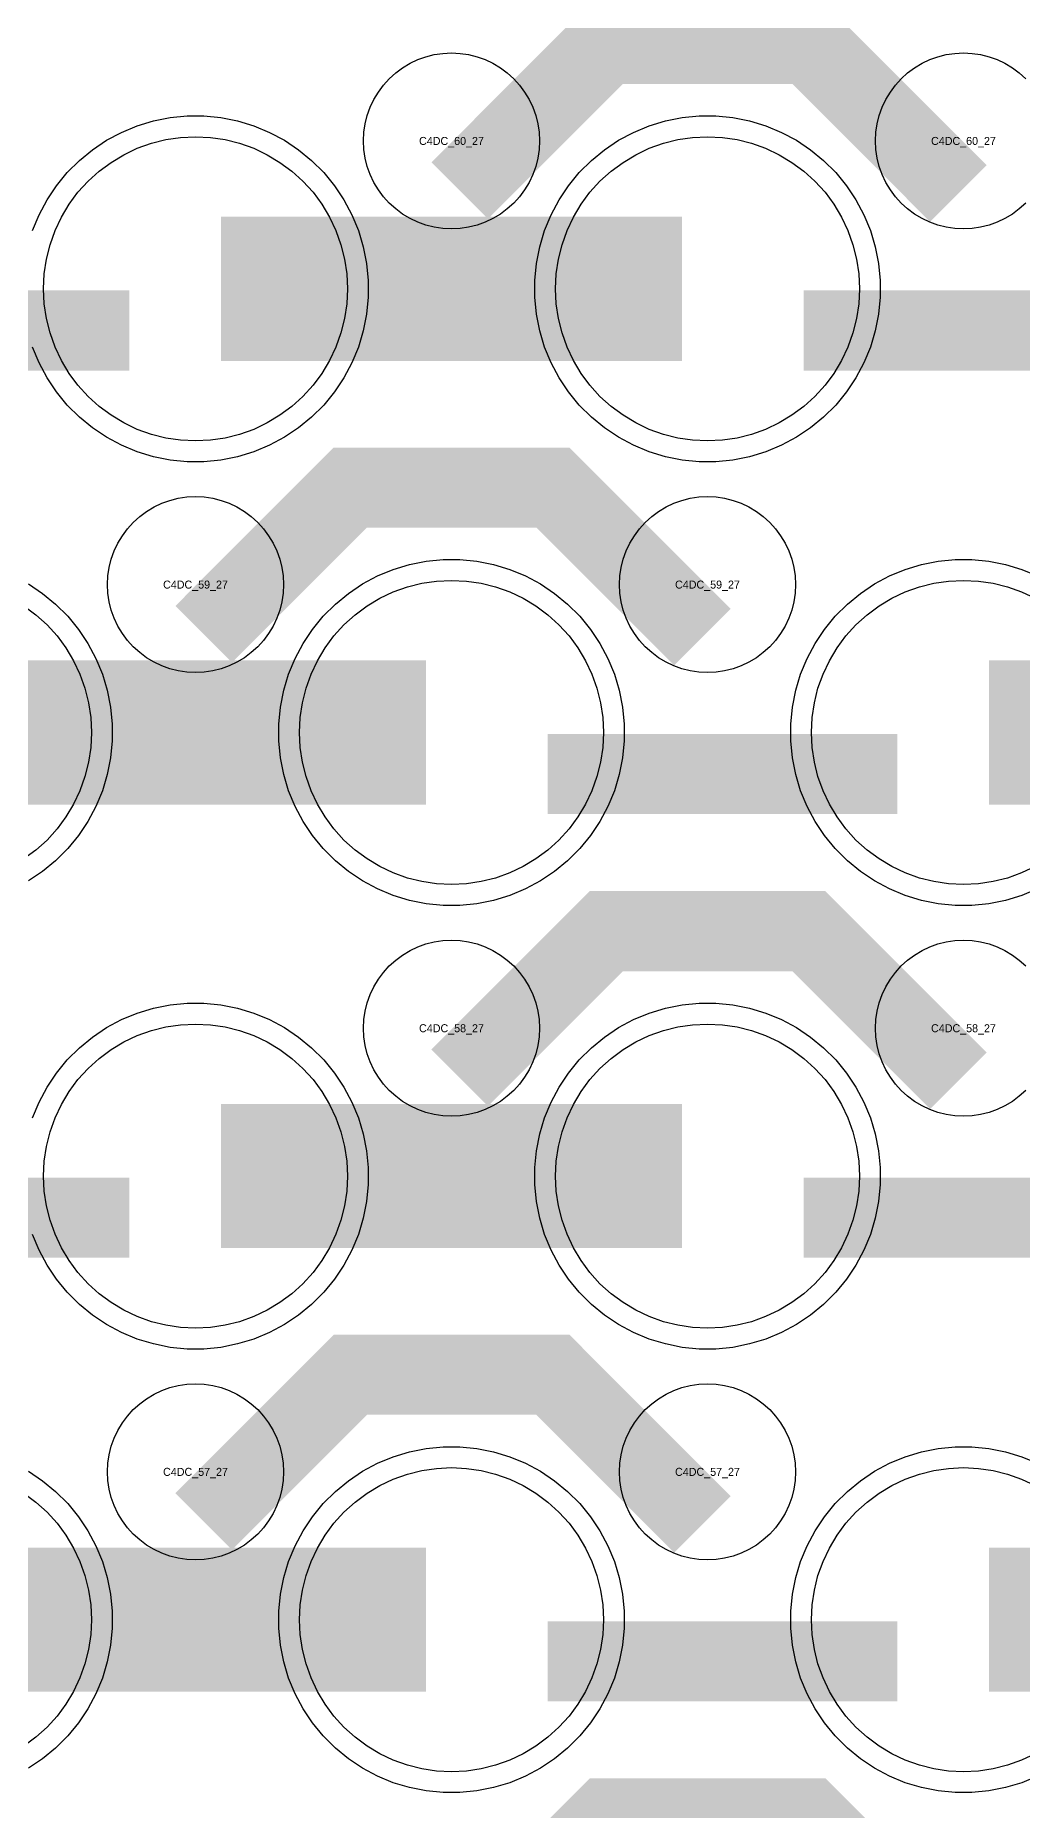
# Model space of a CAD drawing. Extents: x -11880 to 11880, y -14992 to 14992.
# Drawn here: x -3410 to -3102, y -7001 to -6447 of the extents above; entities that cross this region are included whole.
import ezdxf
from ezdxf.enums import TextEntityAlignment as Align

# ---------------------------------------------------------------- set-up
doc = ezdxf.new("R2010")
doc.units = 0
doc.header["$MEASUREMENT"] = 0
for name, color, linetype in [('GDS_775_DT_237', 138, 'CONTINUOUS'), ('RDL1_FS', 34, 'CONTINUOUS'), ('RDL_BS', 160, 'CONTINUOUS')]:
    doc.layers.add(name, color=color, linetype=linetype)

msp = doc.modelspace()

# ---------------------------------------------------------------- linework, layer by layer
at = {"layer": 'RDL1_FS', "color": 240, "true_color": 0xed1f24}
for points in [[(-3360, -6573.229), (-3364.657, -6573), (-3369.268, -6572.316), (-3373.791, -6571.184), (-3378.181, -6569.612), (-3382.395, -6567.62), (-3386.395, -6565.222), (-3390.14, -6562.444), (-3393.594, -6559.314), (-3396.724, -6555.86), (-3399.502, -6552.115), (-3401.9, -6548.115), (-3403.892, -6543.901), (-3405.464, -6539.511), (-3406.596, -6534.988), (-3407.28, -6530.377), (-3407.509, -6525.72), (-3407.28, -6521.063), (-3406.596, -6516.452), (-3405.464, -6511.929), (-3403.892, -6507.539), (-3401.9, -6503.325), (-3399.502, -6499.325), (-3396.724, -6495.58), (-3393.594, -6492.126), (-3390.14, -6488.996), (-3386.395, -6486.218), (-3382.395, -6483.82), (-3378.181, -6481.828), (-3373.791, -6480.256), (-3369.268, -6479.124), (-3364.657, -6478.44), (-3360, -6478.211), (-3355.343, -6478.44), (-3350.732, -6479.124), (-3346.209, -6480.256), (-3341.819, -6481.828), (-3337.605, -6483.82), (-3333.605, -6486.218), (-3329.86, -6488.996), (-3326.406, -6492.126), (-3323.276, -6495.58), (-3320.498, -6499.325), (-3318.1, -6503.325), (-3316.108, -6507.539), (-3314.536, -6511.929), (-3313.404, -6516.452), (-3312.72, -6521.063), (-3312.491, -6525.72), (-3312.72, -6530.377), (-3313.404, -6534.988), (-3314.536, -6539.511), (-3316.108, -6543.901), (-3318.1, -6548.115), (-3320.498, -6552.115), (-3323.276, -6555.86), (-3326.406, -6559.314), (-3329.86, -6562.444), (-3333.605, -6565.222), (-3337.605, -6567.62), (-3341.819, -6569.612), (-3346.209, -6571.184), (-3350.732, -6572.316), (-3355.343, -6573)], [(-3200, -6573.229), (-3204.657, -6573), (-3209.268, -6572.316), (-3213.791, -6571.184), (-3218.181, -6569.612), (-3222.395, -6567.62), (-3226.395, -6565.222), (-3230.14, -6562.444), (-3233.594, -6559.314), (-3236.724, -6555.86), (-3239.502, -6552.115), (-3241.9, -6548.115), (-3243.892, -6543.901), (-3245.464, -6539.511), (-3246.596, -6534.988), (-3247.28, -6530.377), (-3247.509, -6525.72), (-3247.28, -6521.063), (-3246.596, -6516.452), (-3245.464, -6511.929), (-3243.892, -6507.539), (-3241.9, -6503.325), (-3239.502, -6499.325), (-3236.724, -6495.58), (-3233.594, -6492.126), (-3230.14, -6488.996), (-3226.395, -6486.218), (-3222.395, -6483.82), (-3218.181, -6481.828), (-3213.791, -6480.256), (-3209.268, -6479.124), (-3204.657, -6478.44), (-3200, -6478.211), (-3195.343, -6478.44), (-3190.732, -6479.124), (-3186.209, -6480.256), (-3181.819, -6481.828), (-3177.605, -6483.82), (-3173.605, -6486.218), (-3169.86, -6488.996), (-3166.406, -6492.126), (-3163.276, -6495.58), (-3160.498, -6499.325), (-3158.1, -6503.325), (-3156.108, -6507.539), (-3154.536, -6511.929), (-3153.404, -6516.452), (-3152.72, -6521.063), (-3152.491, -6525.72), (-3152.72, -6530.377), (-3153.404, -6534.988), (-3154.536, -6539.511), (-3156.108, -6543.901), (-3158.1, -6548.115), (-3160.498, -6552.115), (-3163.276, -6555.86), (-3166.406, -6559.314), (-3169.86, -6562.444), (-3173.605, -6565.222), (-3177.605, -6567.62), (-3181.819, -6569.612), (-3186.209, -6571.184), (-3190.732, -6572.316), (-3195.343, -6573)], [(-3280, -6711.794), (-3284.657, -6711.565), (-3289.268, -6710.881), (-3293.791, -6709.749), (-3298.181, -6708.177), (-3302.395, -6706.185), (-3306.395, -6703.787), (-3310.14, -6701.009), (-3313.594, -6697.879), (-3316.724, -6694.425), (-3319.502, -6690.68), (-3321.9, -6686.68), (-3323.892, -6682.466), (-3325.464, -6678.076), (-3326.596, -6673.553), (-3327.28, -6668.942), (-3327.509, -6664.285), (-3327.28, -6659.628), (-3326.596, -6655.017), (-3325.464, -6650.494), (-3323.892, -6646.104), (-3321.9, -6641.89), (-3319.502, -6637.89), (-3316.724, -6634.145), (-3313.594, -6630.691), (-3310.14, -6627.561), (-3306.395, -6624.783), (-3302.395, -6622.385), (-3298.181, -6620.393), (-3293.791, -6618.821), (-3289.268, -6617.689), (-3284.657, -6617.005), (-3280, -6616.776), (-3275.343, -6617.005), (-3270.732, -6617.689), (-3266.209, -6618.821), (-3261.819, -6620.393), (-3257.605, -6622.385), (-3253.605, -6624.783), (-3249.86, -6627.561), (-3246.406, -6630.691), (-3243.276, -6634.145), (-3240.498, -6637.89), (-3238.1, -6641.89), (-3236.108, -6646.104), (-3234.536, -6650.494), (-3233.404, -6655.017), (-3232.72, -6659.628), (-3232.491, -6664.285), (-3232.72, -6668.942), (-3233.404, -6673.553), (-3234.536, -6678.076), (-3236.108, -6682.466), (-3238.1, -6686.68), (-3240.498, -6690.68), (-3243.276, -6694.425), (-3246.406, -6697.879), (-3249.86, -6701.009), (-3253.605, -6703.787), (-3257.605, -6706.185), (-3261.819, -6708.177), (-3266.209, -6709.749), (-3270.732, -6710.881), (-3275.343, -6711.565)]]:
    msp.add_lwpolyline(points, close=True, dxfattribs=at)
for points in [[(-3351.998, -6525.72, 45, 45, 0), (-3279.998, -6525.72, 45, 45, 0)], [(-3279.998, -6525.72, 45, 45, 0), (-3207.998, -6525.72, 45, 45, 0)], [(-3431.998, -6664.285, 45, 45, 0), (-3359.998, -6664.285, 45, 45, 0)], [(-3359.998, -6664.285, 45, 45, 0), (-3287.998, -6664.285, 45, 45, 0)], [(-3111.998, -6664.285, 45, 45, 0), (-3039.998, -6664.285, 45, 45, 0)]]:
    msp.add_lwpolyline(points, format="xyseb", dxfattribs=at)
for points in [[(-3097.605, -6706.185), (-3101.819, -6708.177), (-3106.209, -6709.749), (-3110.732, -6710.881), (-3115.343, -6711.565), (-3120, -6711.794), (-3124.657, -6711.565), (-3129.268, -6710.881), (-3133.791, -6709.749), (-3138.181, -6708.177), (-3142.395, -6706.185), (-3146.395, -6703.787), (-3150.14, -6701.009), (-3153.594, -6697.879), (-3156.724, -6694.425), (-3159.502, -6690.68), (-3161.9, -6686.68), (-3163.892, -6682.466), (-3165.464, -6678.076), (-3166.596, -6673.553), (-3167.28, -6668.942), (-3167.509, -6664.285), (-3167.28, -6659.628), (-3166.596, -6655.017), (-3165.464, -6650.494), (-3163.892, -6646.104), (-3161.9, -6641.89), (-3159.502, -6637.89), (-3156.724, -6634.145), (-3153.594, -6630.691), (-3150.14, -6627.561), (-3146.395, -6624.783), (-3142.395, -6622.385), (-3138.181, -6620.393), (-3133.791, -6618.821), (-3129.268, -6617.689), (-3124.657, -6617.005), (-3120, -6616.776), (-3115.343, -6617.005), (-3110.732, -6617.689), (-3106.209, -6618.821), (-3101.819, -6620.393), (-3097.605, -6622.385)], [(-3413.605, -6624.783), (-3409.86, -6627.561), (-3406.406, -6630.691), (-3403.276, -6634.145), (-3400.498, -6637.89), (-3398.1, -6641.89), (-3396.108, -6646.104), (-3394.536, -6650.494), (-3393.404, -6655.017), (-3392.72, -6659.628), (-3392.491, -6664.285), (-3392.72, -6668.942), (-3393.404, -6673.553), (-3394.536, -6678.076), (-3396.108, -6682.466), (-3398.1, -6686.68), (-3400.498, -6690.68), (-3403.276, -6694.425), (-3406.406, -6697.879), (-3409.86, -6701.009), (-3413.605, -6703.787)]]:
    msp.add_lwpolyline(points, dxfattribs=at)
at = {"layer": 'RDL1_FS'}
for points in [[(-3360, -6850.359), (-3364.657, -6850.13), (-3369.268, -6849.446), (-3373.791, -6848.314), (-3378.181, -6846.742), (-3382.395, -6844.75), (-3386.395, -6842.352), (-3390.14, -6839.574), (-3393.594, -6836.444), (-3396.724, -6832.99), (-3399.502, -6829.245), (-3401.9, -6825.245), (-3403.892, -6821.031), (-3405.464, -6816.641), (-3406.596, -6812.118), (-3407.28, -6807.507), (-3407.509, -6802.85), (-3407.28, -6798.193), (-3406.596, -6793.582), (-3405.464, -6789.059), (-3403.892, -6784.669), (-3401.9, -6780.455), (-3399.502, -6776.455), (-3396.724, -6772.71), (-3393.594, -6769.256), (-3390.14, -6766.126), (-3386.395, -6763.348), (-3382.395, -6760.95), (-3378.181, -6758.958), (-3373.791, -6757.386), (-3369.268, -6756.254), (-3364.657, -6755.57), (-3360, -6755.341), (-3355.343, -6755.57), (-3350.732, -6756.254), (-3346.209, -6757.386), (-3341.819, -6758.958), (-3337.605, -6760.95), (-3333.605, -6763.348), (-3329.86, -6766.126), (-3326.406, -6769.256), (-3323.276, -6772.71), (-3320.498, -6776.455), (-3318.1, -6780.455), (-3316.108, -6784.669), (-3314.536, -6789.059), (-3313.404, -6793.582), (-3312.72, -6798.193), (-3312.491, -6802.85), (-3312.72, -6807.507), (-3313.404, -6812.118), (-3314.536, -6816.641), (-3316.108, -6821.031), (-3318.1, -6825.245), (-3320.498, -6829.245), (-3323.276, -6832.99), (-3326.406, -6836.444), (-3329.86, -6839.574), (-3333.605, -6842.352), (-3337.605, -6844.75), (-3341.819, -6846.742), (-3346.209, -6848.314), (-3350.732, -6849.446), (-3355.343, -6850.13)], [(-3200, -6850.359), (-3204.657, -6850.13), (-3209.268, -6849.446), (-3213.791, -6848.314), (-3218.181, -6846.742), (-3222.395, -6844.75), (-3226.395, -6842.352), (-3230.14, -6839.574), (-3233.594, -6836.444), (-3236.724, -6832.99), (-3239.502, -6829.245), (-3241.9, -6825.245), (-3243.892, -6821.031), (-3245.464, -6816.641), (-3246.596, -6812.118), (-3247.28, -6807.507), (-3247.509, -6802.85), (-3247.28, -6798.193), (-3246.596, -6793.582), (-3245.464, -6789.059), (-3243.892, -6784.669), (-3241.9, -6780.455), (-3239.502, -6776.455), (-3236.724, -6772.71), (-3233.594, -6769.256), (-3230.14, -6766.126), (-3226.395, -6763.348), (-3222.395, -6760.95), (-3218.181, -6758.958), (-3213.791, -6757.386), (-3209.268, -6756.254), (-3204.657, -6755.57), (-3200, -6755.341), (-3195.343, -6755.57), (-3190.732, -6756.254), (-3186.209, -6757.386), (-3181.819, -6758.958), (-3177.605, -6760.95), (-3173.605, -6763.348), (-3169.86, -6766.126), (-3166.406, -6769.256), (-3163.276, -6772.71), (-3160.498, -6776.455), (-3158.1, -6780.455), (-3156.108, -6784.669), (-3154.536, -6789.059), (-3153.404, -6793.582), (-3152.72, -6798.193), (-3152.491, -6802.85), (-3152.72, -6807.507), (-3153.404, -6812.118), (-3154.536, -6816.641), (-3156.108, -6821.031), (-3158.1, -6825.245), (-3160.498, -6829.245), (-3163.276, -6832.99), (-3166.406, -6836.444), (-3169.86, -6839.574), (-3173.605, -6842.352), (-3177.605, -6844.75), (-3181.819, -6846.742), (-3186.209, -6848.314), (-3190.732, -6849.446), (-3195.343, -6850.13)], [(-3280, -6988.919), (-3284.657, -6988.69), (-3289.268, -6988.006), (-3293.791, -6986.874), (-3298.181, -6985.302), (-3302.395, -6983.31), (-3306.395, -6980.912), (-3310.14, -6978.134), (-3313.594, -6975.004), (-3316.724, -6971.55), (-3319.502, -6967.805), (-3321.9, -6963.805), (-3323.892, -6959.591), (-3325.464, -6955.201), (-3326.596, -6950.678), (-3327.28, -6946.067), (-3327.509, -6941.41), (-3327.28, -6936.753), (-3326.596, -6932.142), (-3325.464, -6927.619), (-3323.892, -6923.229), (-3321.9, -6919.015), (-3319.502, -6915.015), (-3316.724, -6911.27), (-3313.594, -6907.816), (-3310.14, -6904.686), (-3306.395, -6901.908), (-3302.395, -6899.51), (-3298.181, -6897.518), (-3293.791, -6895.946), (-3289.268, -6894.814), (-3284.657, -6894.13), (-3280, -6893.901), (-3275.343, -6894.13), (-3270.732, -6894.814), (-3266.209, -6895.946), (-3261.819, -6897.518), (-3257.605, -6899.51), (-3253.605, -6901.908), (-3249.86, -6904.686), (-3246.406, -6907.816), (-3243.276, -6911.27), (-3240.498, -6915.015), (-3238.1, -6919.015), (-3236.108, -6923.229), (-3234.536, -6927.619), (-3233.404, -6932.142), (-3232.72, -6936.753), (-3232.491, -6941.41), (-3232.72, -6946.067), (-3233.404, -6950.678), (-3234.536, -6955.201), (-3236.108, -6959.591), (-3238.1, -6963.805), (-3240.498, -6967.805), (-3243.276, -6971.55), (-3246.406, -6975.004), (-3249.86, -6978.134), (-3253.605, -6980.912), (-3257.605, -6983.31), (-3261.819, -6985.302), (-3266.209, -6986.874), (-3270.732, -6988.006), (-3275.343, -6988.69)]]:
    msp.add_lwpolyline(points, close=True, dxfattribs=at)
for points in [[(-3351.998, -6802.85, 45, 45, 0), (-3279.998, -6802.85, 45, 45, 0)], [(-3279.998, -6802.85, 45, 45, 0), (-3207.998, -6802.85, 45, 45, 0)], [(-3431.998, -6941.41, 45, 45, 0), (-3359.998, -6941.41, 45, 45, 0)], [(-3359.998, -6941.41, 45, 45, 0), (-3287.998, -6941.41, 45, 45, 0)], [(-3111.998, -6941.41, 45, 45, 0), (-3039.998, -6941.41, 45, 45, 0)]]:
    msp.add_lwpolyline(points, format="xyseb", dxfattribs=at)
for points in [[(-3097.605, -6983.31), (-3101.819, -6985.302), (-3106.209, -6986.874), (-3110.732, -6988.006), (-3115.343, -6988.69), (-3120, -6988.919), (-3124.657, -6988.69), (-3129.268, -6988.006), (-3133.791, -6986.874), (-3138.181, -6985.302), (-3142.395, -6983.31), (-3146.395, -6980.912), (-3150.14, -6978.134), (-3153.594, -6975.004), (-3156.724, -6971.55), (-3159.502, -6967.805), (-3161.9, -6963.805), (-3163.892, -6959.591), (-3165.464, -6955.201), (-3166.596, -6950.678), (-3167.28, -6946.067), (-3167.509, -6941.41), (-3167.28, -6936.753), (-3166.596, -6932.142), (-3165.464, -6927.619), (-3163.892, -6923.229), (-3161.9, -6919.015), (-3159.502, -6915.015), (-3156.724, -6911.27), (-3153.594, -6907.816), (-3150.14, -6904.686), (-3146.395, -6901.908), (-3142.395, -6899.51), (-3138.181, -6897.518), (-3133.791, -6895.946), (-3129.268, -6894.814), (-3124.657, -6894.13), (-3120, -6893.901), (-3115.343, -6894.13), (-3110.732, -6894.814), (-3106.209, -6895.946), (-3101.819, -6897.518), (-3097.605, -6899.51)], [(-3413.605, -6901.908), (-3409.86, -6904.686), (-3406.406, -6907.816), (-3403.276, -6911.27), (-3400.498, -6915.015), (-3398.1, -6919.015), (-3396.108, -6923.229), (-3394.536, -6927.619), (-3393.404, -6932.142), (-3392.72, -6936.753), (-3392.491, -6941.41), (-3392.72, -6946.067), (-3393.404, -6950.678), (-3394.536, -6955.201), (-3396.108, -6959.591), (-3398.1, -6963.805), (-3400.498, -6967.805), (-3403.276, -6971.55), (-3406.406, -6975.004), (-3409.86, -6978.134), (-3413.605, -6980.912)]]:
    msp.add_lwpolyline(points, dxfattribs=at)
at = {"layer": 'RDL_BS'}
for points in [[(-3277.438, -6495.034, 25, 25, 0), (-3231.623, -6449.219, 25, 25, 0), (-3198.07, -6449.219, 25, 25, 0)], [(-3121.599, -6495.933, 25, 25, 0), (-3168.313, -6449.219, 25, 25, 0), (-3198.071, -6449.219, 25, 25, 0)], [(-3357.438, -6633.599, 25, 25, 0), (-3311.623, -6587.784, 25, 25, 0), (-3278.07, -6587.784, 25, 25, 0)], [(-3201.599, -6634.498, 25, 25, 0), (-3248.313, -6587.784, 25, 25, 0), (-3278.071, -6587.784, 25, 25, 0)], [(-3277.438, -6772.164, 25, 25, 0), (-3231.623, -6726.349, 25, 25, 0), (-3198.07, -6726.349, 25, 25, 0)], [(-3121.599, -6773.063, 25, 25, 0), (-3168.313, -6726.349, 25, 25, 0), (-3198.071, -6726.349, 25, 25, 0)], [(-3489.984, -6815.863, 25, 25, 0), (-3380.719, -6815.863, 25, 25, 0)], [(-3169.984, -6815.863, 25, 25, 0), (-3060.719, -6815.863, 25, 25, 0)], [(-3357.438, -6910.724, 25, 25, 0), (-3311.623, -6864.909, 25, 25, 0), (-3278.07, -6864.909, 25, 25, 0)], [(-3201.599, -6911.623, 25, 25, 0), (-3248.313, -6864.909, 25, 25, 0), (-3278.071, -6864.909, 25, 25, 0)], [(-3249.984, -6954.423, 25, 25, 0), (-3140.719, -6954.423, 25, 25, 0)], [(-3277.438, -7049.289, 25, 25, 0), (-3231.623, -7003.474, 25, 25, 0), (-3198.07, -7003.474, 25, 25, 0)], [(-3121.599, -7050.188, 25, 25, 0), (-3168.313, -7003.474, 25, 25, 0), (-3198.071, -7003.474, 25, 25, 0)]]:
    msp.add_lwpolyline(points, format="xyseb", dxfattribs=at)
for points in [[(-3280, -6507.026), (-3282.693, -6506.894), (-3285.365, -6506.498), (-3287.984, -6505.841), (-3290.519, -6504.934), (-3292.956, -6503.782), (-3295.28, -6502.389), (-3297.443, -6500.786), (-3299.442, -6498.974), (-3301.254, -6496.975), (-3302.857, -6494.812), (-3304.25, -6492.488), (-3305.402, -6490.051), (-3306.309, -6487.516), (-3306.966, -6484.897), (-3307.362, -6482.225), (-3307.494, -6479.532), (-3307.362, -6476.839), (-3306.966, -6474.167), (-3306.309, -6471.548), (-3305.402, -6469.013), (-3304.25, -6466.576), (-3302.857, -6464.252), (-3301.254, -6462.089), (-3299.442, -6460.09), (-3297.443, -6458.278), (-3295.28, -6456.675), (-3292.956, -6455.282), (-3290.519, -6454.13), (-3287.984, -6453.223), (-3285.365, -6452.566), (-3282.693, -6452.17), (-3280, -6452.038), (-3277.307, -6452.17), (-3274.635, -6452.566), (-3272.016, -6453.223), (-3269.481, -6454.13), (-3267.044, -6455.282), (-3264.72, -6456.675), (-3262.557, -6458.278), (-3260.558, -6460.09), (-3258.746, -6462.089), (-3257.143, -6464.252), (-3255.75, -6466.576), (-3254.598, -6469.013), (-3253.691, -6471.548), (-3253.034, -6474.167), (-3252.638, -6476.839), (-3252.506, -6479.532), (-3252.638, -6482.225), (-3253.034, -6484.897), (-3253.691, -6487.516), (-3254.598, -6490.051), (-3255.75, -6492.488), (-3257.143, -6494.812), (-3258.746, -6496.975), (-3260.558, -6498.974), (-3262.557, -6500.786), (-3264.72, -6502.389), (-3267.044, -6503.782), (-3269.481, -6504.934), (-3272.016, -6505.841), (-3274.635, -6506.498), (-3277.307, -6506.894)], [(-3360, -6645.591), (-3362.693, -6645.459), (-3365.365, -6645.063), (-3367.984, -6644.406), (-3370.519, -6643.499), (-3372.956, -6642.347), (-3375.28, -6640.954), (-3377.443, -6639.351), (-3379.442, -6637.539), (-3381.254, -6635.54), (-3382.857, -6633.377), (-3384.25, -6631.053), (-3385.402, -6628.616), (-3386.309, -6626.081), (-3386.966, -6623.462), (-3387.362, -6620.79), (-3387.494, -6618.097), (-3387.362, -6615.404), (-3386.966, -6612.732), (-3386.309, -6610.113), (-3385.402, -6607.578), (-3384.25, -6605.141), (-3382.857, -6602.817), (-3381.254, -6600.654), (-3379.442, -6598.655), (-3377.443, -6596.843), (-3375.28, -6595.24), (-3372.956, -6593.847), (-3370.519, -6592.695), (-3367.984, -6591.788), (-3365.365, -6591.131), (-3362.693, -6590.735), (-3360, -6590.603), (-3357.307, -6590.735), (-3354.635, -6591.131), (-3352.016, -6591.788), (-3349.481, -6592.695), (-3347.044, -6593.847), (-3344.72, -6595.24), (-3342.557, -6596.843), (-3340.558, -6598.655), (-3338.746, -6600.654), (-3337.143, -6602.817), (-3335.75, -6605.141), (-3334.598, -6607.578), (-3333.691, -6610.113), (-3333.034, -6612.732), (-3332.638, -6615.404), (-3332.506, -6618.097), (-3332.638, -6620.79), (-3333.034, -6623.462), (-3333.691, -6626.081), (-3334.598, -6628.616), (-3335.75, -6631.053), (-3337.143, -6633.377), (-3338.746, -6635.54), (-3340.558, -6637.539), (-3342.557, -6639.351), (-3344.72, -6640.954), (-3347.044, -6642.347), (-3349.481, -6643.499), (-3352.016, -6644.406), (-3354.635, -6645.063), (-3357.307, -6645.459)], [(-3200, -6645.591), (-3202.693, -6645.459), (-3205.365, -6645.063), (-3207.984, -6644.406), (-3210.519, -6643.499), (-3212.956, -6642.347), (-3215.28, -6640.954), (-3217.443, -6639.351), (-3219.442, -6637.539), (-3221.254, -6635.54), (-3222.857, -6633.377), (-3224.25, -6631.053), (-3225.402, -6628.616), (-3226.309, -6626.081), (-3226.966, -6623.462), (-3227.362, -6620.79), (-3227.494, -6618.097), (-3227.362, -6615.404), (-3226.966, -6612.732), (-3226.309, -6610.113), (-3225.402, -6607.578), (-3224.25, -6605.141), (-3222.857, -6602.817), (-3221.254, -6600.654), (-3219.442, -6598.655), (-3217.443, -6596.843), (-3215.28, -6595.24), (-3212.956, -6593.847), (-3210.519, -6592.695), (-3207.984, -6591.788), (-3205.365, -6591.131), (-3202.693, -6590.735), (-3200, -6590.603), (-3197.307, -6590.735), (-3194.635, -6591.131), (-3192.016, -6591.788), (-3189.481, -6592.695), (-3187.044, -6593.847), (-3184.72, -6595.24), (-3182.557, -6596.843), (-3180.558, -6598.655), (-3178.746, -6600.654), (-3177.143, -6602.817), (-3175.75, -6605.141), (-3174.598, -6607.578), (-3173.691, -6610.113), (-3173.034, -6612.732), (-3172.638, -6615.404), (-3172.506, -6618.097), (-3172.638, -6620.79), (-3173.034, -6623.462), (-3173.691, -6626.081), (-3174.598, -6628.616), (-3175.75, -6631.053), (-3177.143, -6633.377), (-3178.746, -6635.54), (-3180.558, -6637.539), (-3182.557, -6639.351), (-3184.72, -6640.954), (-3187.044, -6642.347), (-3189.481, -6643.499), (-3192.016, -6644.406), (-3194.635, -6645.063), (-3197.307, -6645.459)], [(-3280, -6784.156), (-3282.693, -6784.024), (-3285.365, -6783.628), (-3287.984, -6782.971), (-3290.519, -6782.064), (-3292.956, -6780.912), (-3295.28, -6779.519), (-3297.443, -6777.916), (-3299.442, -6776.104), (-3301.254, -6774.105), (-3302.857, -6771.942), (-3304.25, -6769.618), (-3305.402, -6767.181), (-3306.309, -6764.646), (-3306.966, -6762.027), (-3307.362, -6759.355), (-3307.494, -6756.662), (-3307.362, -6753.969), (-3306.966, -6751.297), (-3306.309, -6748.678), (-3305.402, -6746.143), (-3304.25, -6743.706), (-3302.857, -6741.382), (-3301.254, -6739.219), (-3299.442, -6737.22), (-3297.443, -6735.408), (-3295.28, -6733.805), (-3292.956, -6732.412), (-3290.519, -6731.26), (-3287.984, -6730.353), (-3285.365, -6729.696), (-3282.693, -6729.3), (-3280, -6729.168), (-3277.307, -6729.3), (-3274.635, -6729.696), (-3272.016, -6730.353), (-3269.481, -6731.26), (-3267.044, -6732.412), (-3264.72, -6733.805), (-3262.557, -6735.408), (-3260.558, -6737.22), (-3258.746, -6739.219), (-3257.143, -6741.382), (-3255.75, -6743.706), (-3254.598, -6746.143), (-3253.691, -6748.678), (-3253.034, -6751.297), (-3252.638, -6753.969), (-3252.506, -6756.662), (-3252.638, -6759.355), (-3253.034, -6762.027), (-3253.691, -6764.646), (-3254.598, -6767.181), (-3255.75, -6769.618), (-3257.143, -6771.942), (-3258.746, -6774.105), (-3260.558, -6776.104), (-3262.557, -6777.916), (-3264.72, -6779.519), (-3267.044, -6780.912), (-3269.481, -6782.064), (-3272.016, -6782.971), (-3274.635, -6783.628), (-3277.307, -6784.024)], [(-3202.644, -6856.85), (-3207.938, -6856.333), (-3213.165, -6855.287), (-3218.205, -6853.756), (-3223.115, -6851.725), (-3227.777, -6849.233), (-3232.191, -6846.286), (-3236.292, -6842.924), (-3240.074, -6839.142), (-3243.436, -6835.041), (-3246.383, -6830.627), (-3248.875, -6825.965), (-3250.906, -6821.055), (-3252.437, -6816.015), (-3253.483, -6810.788), (-3254, -6805.494), (-3254, -6800.206), (-3253.483, -6794.912), (-3252.437, -6789.685), (-3250.906, -6784.645), (-3248.875, -6779.735), (-3246.383, -6775.073), (-3243.436, -6770.659), (-3240.074, -6766.558), (-3236.292, -6762.776), (-3232.191, -6759.414), (-3227.777, -6756.467), (-3223.115, -6753.975), (-3218.205, -6751.944), (-3213.165, -6750.413), (-3207.938, -6749.367), (-3202.644, -6748.85), (-3197.356, -6748.85), (-3192.062, -6749.367), (-3186.835, -6750.413), (-3181.795, -6751.944), (-3176.885, -6753.975), (-3172.223, -6756.467), (-3167.809, -6759.414), (-3163.708, -6762.776), (-3159.926, -6766.558), (-3156.564, -6770.659), (-3153.617, -6775.073), (-3151.125, -6779.735), (-3149.094, -6784.645), (-3147.563, -6789.685), (-3146.517, -6794.912), (-3146, -6800.206), (-3146, -6805.494), (-3146.517, -6810.788), (-3147.563, -6816.015), (-3149.094, -6821.055), (-3151.125, -6825.965), (-3153.617, -6830.627), (-3156.564, -6835.041), (-3159.926, -6839.142), (-3163.708, -6842.924), (-3167.809, -6846.286), (-3172.223, -6849.233), (-3176.885, -6851.725), (-3181.795, -6853.756), (-3186.835, -6855.287), (-3192.062, -6856.333), (-3197.356, -6856.85)], [(-3360, -6922.716), (-3362.693, -6922.584), (-3365.365, -6922.188), (-3367.984, -6921.531), (-3370.519, -6920.624), (-3372.956, -6919.472), (-3375.28, -6918.079), (-3377.443, -6916.476), (-3379.442, -6914.664), (-3381.254, -6912.665), (-3382.857, -6910.502), (-3384.25, -6908.178), (-3385.402, -6905.741), (-3386.309, -6903.206), (-3386.966, -6900.587), (-3387.362, -6897.915), (-3387.494, -6895.222), (-3387.362, -6892.529), (-3386.966, -6889.857), (-3386.309, -6887.238), (-3385.402, -6884.703), (-3384.25, -6882.266), (-3382.857, -6879.942), (-3381.254, -6877.779), (-3379.442, -6875.78), (-3377.443, -6873.968), (-3375.28, -6872.365), (-3372.956, -6870.972), (-3370.519, -6869.82), (-3367.984, -6868.913), (-3365.365, -6868.256), (-3362.693, -6867.86), (-3360, -6867.728), (-3357.307, -6867.86), (-3354.635, -6868.256), (-3352.016, -6868.913), (-3349.481, -6869.82), (-3347.044, -6870.972), (-3344.72, -6872.365), (-3342.557, -6873.968), (-3340.558, -6875.78), (-3338.746, -6877.779), (-3337.143, -6879.942), (-3335.75, -6882.266), (-3334.598, -6884.703), (-3333.691, -6887.238), (-3333.034, -6889.857), (-3332.638, -6892.529), (-3332.506, -6895.222), (-3332.638, -6897.915), (-3333.034, -6900.587), (-3333.691, -6903.206), (-3334.598, -6905.741), (-3335.75, -6908.178), (-3337.143, -6910.502), (-3338.746, -6912.665), (-3340.558, -6914.664), (-3342.557, -6916.476), (-3344.72, -6918.079), (-3347.044, -6919.472), (-3349.481, -6920.624), (-3352.016, -6921.531), (-3354.635, -6922.188), (-3357.307, -6922.584)], [(-3200, -6922.716), (-3202.693, -6922.584), (-3205.365, -6922.188), (-3207.984, -6921.531), (-3210.519, -6920.624), (-3212.956, -6919.472), (-3215.28, -6918.079), (-3217.443, -6916.476), (-3219.442, -6914.664), (-3221.254, -6912.665), (-3222.857, -6910.502), (-3224.25, -6908.178), (-3225.402, -6905.741), (-3226.309, -6903.206), (-3226.966, -6900.587), (-3227.362, -6897.915), (-3227.494, -6895.222), (-3227.362, -6892.529), (-3226.966, -6889.857), (-3226.309, -6887.238), (-3225.402, -6884.703), (-3224.25, -6882.266), (-3222.857, -6879.942), (-3221.254, -6877.779), (-3219.442, -6875.78), (-3217.443, -6873.968), (-3215.28, -6872.365), (-3212.956, -6870.972), (-3210.519, -6869.82), (-3207.984, -6868.913), (-3205.365, -6868.256), (-3202.693, -6867.86), (-3200, -6867.728), (-3197.307, -6867.86), (-3194.635, -6868.256), (-3192.016, -6868.913), (-3189.481, -6869.82), (-3187.044, -6870.972), (-3184.72, -6872.365), (-3182.557, -6873.968), (-3180.558, -6875.78), (-3178.746, -6877.779), (-3177.143, -6879.942), (-3175.75, -6882.266), (-3174.598, -6884.703), (-3173.691, -6887.238), (-3173.034, -6889.857), (-3172.638, -6892.529), (-3172.506, -6895.222), (-3172.638, -6897.915), (-3173.034, -6900.587), (-3173.691, -6903.206), (-3174.598, -6905.741), (-3175.75, -6908.178), (-3177.143, -6910.502), (-3178.746, -6912.665), (-3180.558, -6914.664), (-3182.557, -6916.476), (-3184.72, -6918.079), (-3187.044, -6919.472), (-3189.481, -6920.624), (-3192.016, -6921.531), (-3194.635, -6922.188), (-3197.307, -6922.584)], [(-3282.644, -6995.41), (-3287.938, -6994.893), (-3293.165, -6993.847), (-3298.205, -6992.316), (-3303.115, -6990.285), (-3307.777, -6987.793), (-3312.191, -6984.846), (-3316.292, -6981.484), (-3320.074, -6977.702), (-3323.436, -6973.601), (-3326.383, -6969.187), (-3328.875, -6964.525), (-3330.906, -6959.615), (-3332.437, -6954.575), (-3333.483, -6949.348), (-3334, -6944.054), (-3334, -6938.766), (-3333.483, -6933.472), (-3332.437, -6928.245), (-3330.906, -6923.205), (-3328.875, -6918.295), (-3326.383, -6913.633), (-3323.436, -6909.219), (-3320.074, -6905.118), (-3316.292, -6901.336), (-3312.191, -6897.974), (-3307.777, -6895.027), (-3303.115, -6892.535), (-3298.205, -6890.504), (-3293.165, -6888.973), (-3287.938, -6887.927), (-3282.644, -6887.41), (-3277.356, -6887.41), (-3272.062, -6887.927), (-3266.835, -6888.973), (-3261.795, -6890.504), (-3256.885, -6892.535), (-3252.223, -6895.027), (-3247.809, -6897.974), (-3243.708, -6901.336), (-3239.926, -6905.118), (-3236.564, -6909.219), (-3233.617, -6913.633), (-3231.125, -6918.295), (-3229.094, -6923.205), (-3227.563, -6928.245), (-3226.517, -6933.472), (-3226, -6938.766), (-3226, -6944.054), (-3226.517, -6949.348), (-3227.563, -6954.575), (-3229.094, -6959.615), (-3231.125, -6964.525), (-3233.617, -6969.187), (-3236.564, -6973.601), (-3239.926, -6977.702), (-3243.708, -6981.484), (-3247.809, -6984.846), (-3252.223, -6987.793), (-3256.885, -6990.285), (-3261.795, -6992.316), (-3266.835, -6993.847), (-3272.062, -6994.893), (-3277.356, -6995.41)]]:
    msp.add_lwpolyline(points, close=True, dxfattribs=at)
for points in [[(-3100.558, -6498.974), (-3102.557, -6500.786), (-3104.72, -6502.389), (-3107.044, -6503.782), (-3109.481, -6504.934), (-3112.016, -6505.841), (-3114.635, -6506.498), (-3117.307, -6506.894), (-3120, -6507.026), (-3122.693, -6506.894), (-3125.365, -6506.498), (-3127.984, -6505.841), (-3130.519, -6504.934), (-3132.956, -6503.782), (-3135.28, -6502.389), (-3137.443, -6500.786), (-3139.442, -6498.974), (-3141.254, -6496.975), (-3142.857, -6494.812), (-3144.25, -6492.488), (-3145.402, -6490.051), (-3146.309, -6487.516), (-3146.966, -6484.897), (-3147.362, -6482.225), (-3147.494, -6479.532), (-3147.362, -6476.839), (-3146.966, -6474.167), (-3146.309, -6471.548), (-3145.402, -6469.013), (-3144.25, -6466.576), (-3142.857, -6464.252), (-3141.254, -6462.089), (-3139.442, -6460.09), (-3137.443, -6458.278), (-3135.28, -6456.675), (-3132.956, -6455.282), (-3130.519, -6454.13), (-3127.984, -6453.223), (-3125.365, -6452.566), (-3122.693, -6452.17), (-3120, -6452.038), (-3117.307, -6452.17), (-3114.635, -6452.566), (-3112.016, -6453.223), (-3109.481, -6454.13), (-3107.044, -6455.282), (-3104.72, -6456.675), (-3102.557, -6458.278), (-3100.558, -6460.09)], [(-3100.558, -6776.104), (-3102.557, -6777.916), (-3104.72, -6779.519), (-3107.044, -6780.912), (-3109.481, -6782.064), (-3112.016, -6782.971), (-3114.635, -6783.628), (-3117.307, -6784.024), (-3120, -6784.156), (-3122.693, -6784.024), (-3125.365, -6783.628), (-3127.984, -6782.971), (-3130.519, -6782.064), (-3132.956, -6780.912), (-3135.28, -6779.519), (-3137.443, -6777.916), (-3139.442, -6776.104), (-3141.254, -6774.105), (-3142.857, -6771.942), (-3144.25, -6769.618), (-3145.402, -6767.181), (-3146.309, -6764.646), (-3146.966, -6762.027), (-3147.362, -6759.355), (-3147.494, -6756.662), (-3147.362, -6753.969), (-3146.966, -6751.297), (-3146.309, -6748.678), (-3145.402, -6746.143), (-3144.25, -6743.706), (-3142.857, -6741.382), (-3141.254, -6739.219), (-3139.442, -6737.22), (-3137.443, -6735.408), (-3135.28, -6733.805), (-3132.956, -6732.412), (-3130.519, -6731.26), (-3127.984, -6730.353), (-3125.365, -6729.696), (-3122.693, -6729.3), (-3120, -6729.168), (-3117.307, -6729.3), (-3114.635, -6729.696), (-3112.016, -6730.353), (-3109.481, -6731.26), (-3107.044, -6732.412), (-3104.72, -6733.805), (-3102.557, -6735.408), (-3100.558, -6737.22)], [(-3410.906, -6784.645), (-3408.875, -6779.735), (-3406.383, -6775.073), (-3403.436, -6770.659), (-3400.074, -6766.558), (-3396.292, -6762.776), (-3392.191, -6759.414), (-3387.777, -6756.467), (-3383.115, -6753.975), (-3378.205, -6751.944), (-3373.165, -6750.413), (-3367.938, -6749.367), (-3362.644, -6748.85), (-3357.356, -6748.85), (-3352.062, -6749.367), (-3346.835, -6750.413), (-3341.795, -6751.944), (-3336.885, -6753.975), (-3332.223, -6756.467), (-3327.809, -6759.414), (-3323.708, -6762.776), (-3319.926, -6766.558), (-3316.564, -6770.659), (-3313.617, -6775.073), (-3311.125, -6779.735), (-3309.094, -6784.645), (-3307.563, -6789.685), (-3306.517, -6794.912), (-3306, -6800.206), (-3306, -6805.494), (-3306.517, -6810.788), (-3307.563, -6816.015), (-3309.094, -6821.055), (-3311.125, -6825.965), (-3313.617, -6830.627), (-3316.564, -6835.041), (-3319.926, -6839.142), (-3323.708, -6842.924), (-3327.809, -6846.286), (-3332.223, -6849.233), (-3336.885, -6851.725), (-3341.795, -6853.756), (-3346.835, -6855.287), (-3352.062, -6856.333), (-3357.356, -6856.85), (-3362.644, -6856.85), (-3367.938, -6856.333), (-3373.165, -6855.287), (-3378.205, -6853.756), (-3383.115, -6851.725), (-3387.777, -6849.233), (-3392.191, -6846.286), (-3396.292, -6842.924), (-3400.074, -6839.142), (-3403.436, -6835.041), (-3406.383, -6830.627), (-3408.875, -6825.965), (-3410.906, -6821.055)], [(-3096.885, -6990.285), (-3101.795, -6992.316), (-3106.835, -6993.847), (-3112.062, -6994.893), (-3117.356, -6995.41), (-3122.644, -6995.41), (-3127.938, -6994.893), (-3133.165, -6993.847), (-3138.205, -6992.316), (-3143.115, -6990.285), (-3147.777, -6987.793), (-3152.191, -6984.846), (-3156.292, -6981.484), (-3160.074, -6977.702), (-3163.436, -6973.601), (-3166.383, -6969.187), (-3168.875, -6964.525), (-3170.906, -6959.615), (-3172.437, -6954.575), (-3173.483, -6949.348), (-3174, -6944.054), (-3174, -6938.766), (-3173.483, -6933.472), (-3172.437, -6928.245), (-3170.906, -6923.205), (-3168.875, -6918.295), (-3166.383, -6913.633), (-3163.436, -6909.219), (-3160.074, -6905.118), (-3156.292, -6901.336), (-3152.191, -6897.974), (-3147.777, -6895.027), (-3143.115, -6892.535), (-3138.205, -6890.504), (-3133.165, -6888.973), (-3127.938, -6887.927), (-3122.644, -6887.41), (-3117.356, -6887.41), (-3112.062, -6887.927), (-3106.835, -6888.973), (-3101.795, -6890.504), (-3096.885, -6892.535)], [(-3412.223, -6895.027), (-3407.809, -6897.974), (-3403.708, -6901.336), (-3399.926, -6905.118), (-3396.564, -6909.219), (-3393.617, -6913.633), (-3391.125, -6918.295), (-3389.094, -6923.205), (-3387.563, -6928.245), (-3386.517, -6933.472), (-3386, -6938.766), (-3386, -6944.054), (-3386.517, -6949.348), (-3387.563, -6954.575), (-3389.094, -6959.615), (-3391.125, -6964.525), (-3393.617, -6969.187), (-3396.564, -6973.601), (-3399.926, -6977.702), (-3403.708, -6981.484), (-3407.809, -6984.846), (-3412.223, -6987.793)]]:
    msp.add_lwpolyline(points, dxfattribs=at)
at = {"layer": 'RDL_BS', "color": 240, "true_color": 0xed1f24}
for points in [[(-3410.906, -6507.515), (-3408.875, -6502.605), (-3406.383, -6497.943), (-3403.436, -6493.529), (-3400.074, -6489.428), (-3396.292, -6485.646), (-3392.191, -6482.284), (-3387.777, -6479.337), (-3383.115, -6476.845), (-3378.205, -6474.814), (-3373.165, -6473.283), (-3367.938, -6472.237), (-3362.644, -6471.72), (-3357.356, -6471.72), (-3352.062, -6472.237), (-3346.835, -6473.283), (-3341.795, -6474.814), (-3336.885, -6476.845), (-3332.223, -6479.337), (-3327.809, -6482.284), (-3323.708, -6485.646), (-3319.926, -6489.428), (-3316.564, -6493.529), (-3313.617, -6497.943), (-3311.125, -6502.605), (-3309.094, -6507.515), (-3307.563, -6512.555), (-3306.517, -6517.782), (-3306, -6523.076), (-3306, -6528.364), (-3306.517, -6533.658), (-3307.563, -6538.885), (-3309.094, -6543.925), (-3311.125, -6548.835), (-3313.617, -6553.497), (-3316.564, -6557.911), (-3319.926, -6562.012), (-3323.708, -6565.794), (-3327.809, -6569.156), (-3332.223, -6572.103), (-3336.885, -6574.595), (-3341.795, -6576.626), (-3346.835, -6578.157), (-3352.062, -6579.203), (-3357.356, -6579.72), (-3362.644, -6579.72), (-3367.938, -6579.203), (-3373.165, -6578.157), (-3378.205, -6576.626), (-3383.115, -6574.595), (-3387.777, -6572.103), (-3392.191, -6569.156), (-3396.292, -6565.794), (-3400.074, -6562.012), (-3403.436, -6557.911), (-3406.383, -6553.497), (-3408.875, -6548.835), (-3410.906, -6543.925)], [(-3096.885, -6713.16), (-3101.795, -6715.191), (-3106.835, -6716.722), (-3112.062, -6717.768), (-3117.356, -6718.285), (-3122.644, -6718.285), (-3127.938, -6717.768), (-3133.165, -6716.722), (-3138.205, -6715.191), (-3143.115, -6713.16), (-3147.777, -6710.668), (-3152.191, -6707.721), (-3156.292, -6704.359), (-3160.074, -6700.577), (-3163.436, -6696.476), (-3166.383, -6692.062), (-3168.875, -6687.4), (-3170.906, -6682.49), (-3172.437, -6677.45), (-3173.483, -6672.223), (-3174, -6666.929), (-3174, -6661.641), (-3173.483, -6656.347), (-3172.437, -6651.12), (-3170.906, -6646.08), (-3168.875, -6641.17), (-3166.383, -6636.508), (-3163.436, -6632.094), (-3160.074, -6627.993), (-3156.292, -6624.211), (-3152.191, -6620.849), (-3147.777, -6617.902), (-3143.115, -6615.41), (-3138.205, -6613.379), (-3133.165, -6611.848), (-3127.938, -6610.802), (-3122.644, -6610.285), (-3117.356, -6610.285), (-3112.062, -6610.802), (-3106.835, -6611.848), (-3101.795, -6613.379), (-3096.885, -6615.41)], [(-3412.223, -6617.902), (-3407.809, -6620.849), (-3403.708, -6624.211), (-3399.926, -6627.993), (-3396.564, -6632.094), (-3393.617, -6636.508), (-3391.125, -6641.17), (-3389.094, -6646.08), (-3387.563, -6651.12), (-3386.517, -6656.347), (-3386, -6661.641), (-3386, -6666.929), (-3386.517, -6672.223), (-3387.563, -6677.45), (-3389.094, -6682.49), (-3391.125, -6687.4), (-3393.617, -6692.062), (-3396.564, -6696.476), (-3399.926, -6700.577), (-3403.708, -6704.359), (-3407.809, -6707.721), (-3412.223, -6710.668)]]:
    msp.add_lwpolyline(points, dxfattribs=at)
for points in [[(-3202.644, -6579.72), (-3207.938, -6579.203), (-3213.165, -6578.157), (-3218.205, -6576.626), (-3223.115, -6574.595), (-3227.777, -6572.103), (-3232.191, -6569.156), (-3236.292, -6565.794), (-3240.074, -6562.012), (-3243.436, -6557.911), (-3246.383, -6553.497), (-3248.875, -6548.835), (-3250.906, -6543.925), (-3252.437, -6538.885), (-3253.483, -6533.658), (-3254, -6528.364), (-3254, -6523.076), (-3253.483, -6517.782), (-3252.437, -6512.555), (-3250.906, -6507.515), (-3248.875, -6502.605), (-3246.383, -6497.943), (-3243.436, -6493.529), (-3240.074, -6489.428), (-3236.292, -6485.646), (-3232.191, -6482.284), (-3227.777, -6479.337), (-3223.115, -6476.845), (-3218.205, -6474.814), (-3213.165, -6473.283), (-3207.938, -6472.237), (-3202.644, -6471.72), (-3197.356, -6471.72), (-3192.062, -6472.237), (-3186.835, -6473.283), (-3181.795, -6474.814), (-3176.885, -6476.845), (-3172.223, -6479.337), (-3167.809, -6482.284), (-3163.708, -6485.646), (-3159.926, -6489.428), (-3156.564, -6493.529), (-3153.617, -6497.943), (-3151.125, -6502.605), (-3149.094, -6507.515), (-3147.563, -6512.555), (-3146.517, -6517.782), (-3146, -6523.076), (-3146, -6528.364), (-3146.517, -6533.658), (-3147.563, -6538.885), (-3149.094, -6543.925), (-3151.125, -6548.835), (-3153.617, -6553.497), (-3156.564, -6557.911), (-3159.926, -6562.012), (-3163.708, -6565.794), (-3167.809, -6569.156), (-3172.223, -6572.103), (-3176.885, -6574.595), (-3181.795, -6576.626), (-3186.835, -6578.157), (-3192.062, -6579.203), (-3197.356, -6579.72)], [(-3282.644, -6718.285), (-3287.938, -6717.768), (-3293.165, -6716.722), (-3298.205, -6715.191), (-3303.115, -6713.16), (-3307.777, -6710.668), (-3312.191, -6707.721), (-3316.292, -6704.359), (-3320.074, -6700.577), (-3323.436, -6696.476), (-3326.383, -6692.062), (-3328.875, -6687.4), (-3330.906, -6682.49), (-3332.437, -6677.45), (-3333.483, -6672.223), (-3334, -6666.929), (-3334, -6661.641), (-3333.483, -6656.347), (-3332.437, -6651.12), (-3330.906, -6646.08), (-3328.875, -6641.17), (-3326.383, -6636.508), (-3323.436, -6632.094), (-3320.074, -6627.993), (-3316.292, -6624.211), (-3312.191, -6620.849), (-3307.777, -6617.902), (-3303.115, -6615.41), (-3298.205, -6613.379), (-3293.165, -6611.848), (-3287.938, -6610.802), (-3282.644, -6610.285), (-3277.356, -6610.285), (-3272.062, -6610.802), (-3266.835, -6611.848), (-3261.795, -6613.379), (-3256.885, -6615.41), (-3252.223, -6617.902), (-3247.809, -6620.849), (-3243.708, -6624.211), (-3239.926, -6627.993), (-3236.564, -6632.094), (-3233.617, -6636.508), (-3231.125, -6641.17), (-3229.094, -6646.08), (-3227.563, -6651.12), (-3226.517, -6656.347), (-3226, -6661.641), (-3226, -6666.929), (-3226.517, -6672.223), (-3227.563, -6677.45), (-3229.094, -6682.49), (-3231.125, -6687.4), (-3233.617, -6692.062), (-3236.564, -6696.476), (-3239.926, -6700.577), (-3243.708, -6704.359), (-3247.809, -6707.721), (-3252.223, -6710.668), (-3256.885, -6713.16), (-3261.795, -6715.191), (-3266.835, -6716.722), (-3272.062, -6717.768), (-3277.356, -6718.285)]]:
    msp.add_lwpolyline(points, close=True, dxfattribs=at)
for points in [[(-3489.984, -6538.733, 25, 25, 0), (-3380.719, -6538.733, 25, 25, 0)], [(-3169.984, -6538.733, 25, 25, 0), (-3060.719, -6538.733, 25, 25, 0)], [(-3249.984, -6677.298, 25, 25, 0), (-3140.719, -6677.298, 25, 25, 0)]]:
    msp.add_lwpolyline(points, format="xyseb", dxfattribs=at)

# ---------------------------------------------------------------- texts
at = {"layer": 'GDS_775_DT_237'}
for s, p in [('C4DC_60_27', (-3280, -6479.532)), ('C4DC_60_27', (-3280, -6479.532)), ('C4DC_60_27', (-3120, -6479.532)), ('C4DC_60_27', (-3120, -6479.532)), ('C4DC_59_27', (-3360, -6618.097)), ('C4DC_59_27', (-3360, -6618.097)), ('C4DC_59_27', (-3200, -6618.097)), ('C4DC_59_27', (-3200, -6618.097)), ('C4DC_58_27', (-3280, -6756.662)), ('C4DC_58_27', (-3280, -6756.662)), ('C4DC_58_27', (-3120, -6756.662)), ('C4DC_58_27', (-3120, -6756.662)), ('C4DC_57_27', (-3360, -6895.222)), ('C4DC_57_27', (-3360, -6895.222)), ('C4DC_57_27', (-3200, -6895.222)), ('C4DC_57_27', (-3200, -6895.222))]:
    msp.add_text(s, height=2.5, dxfattribs=at).set_placement(p, align=Align.MIDDLE_CENTER)

doc.saveas('drawing.dxf')
